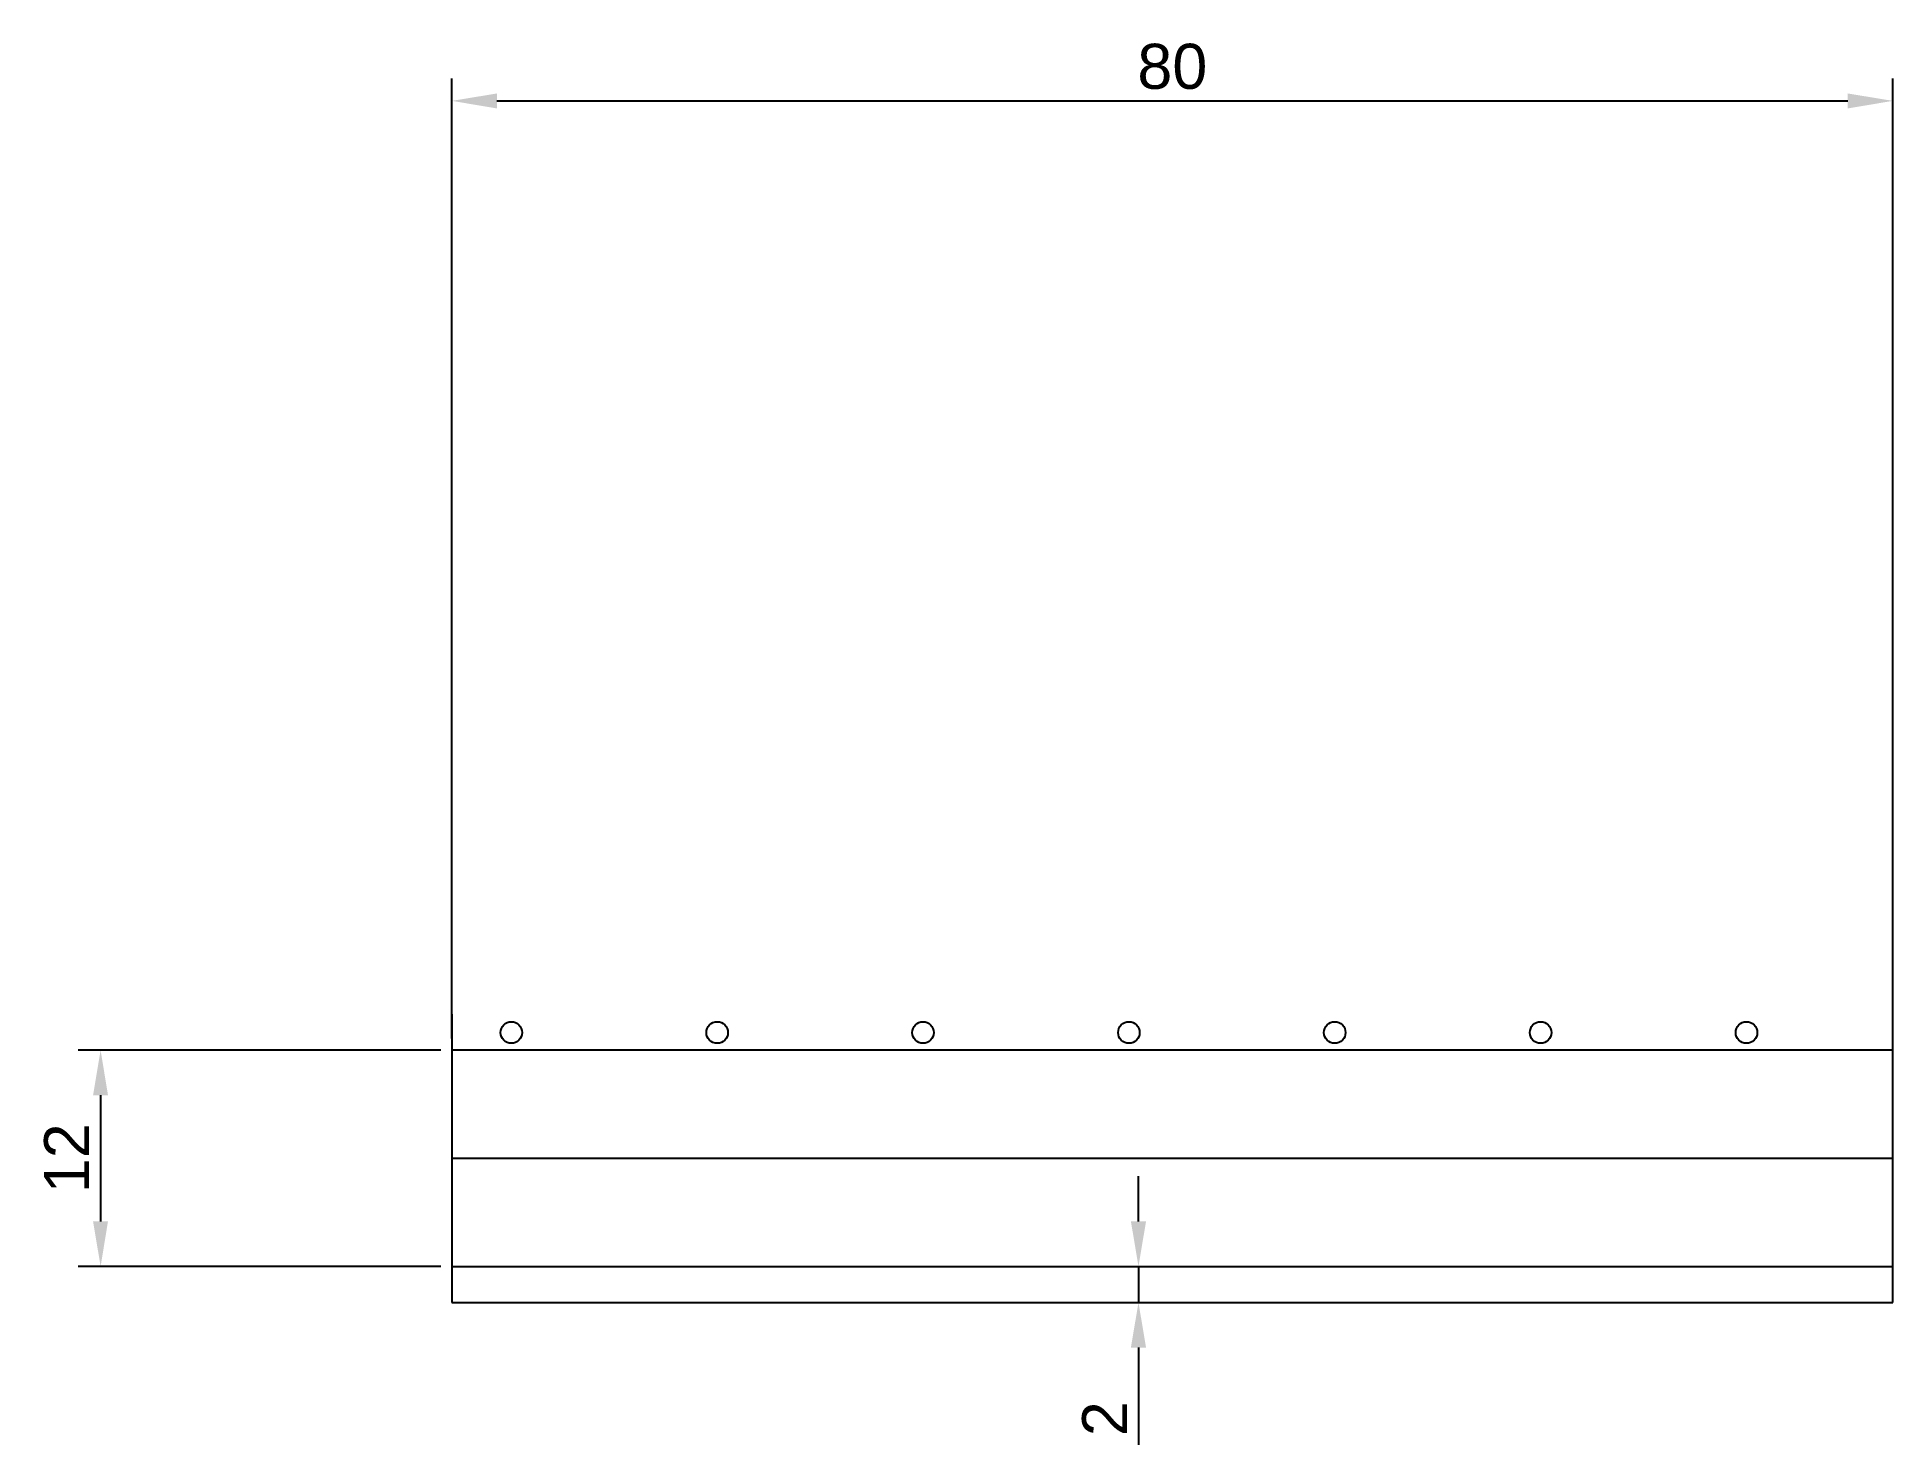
# Model space of a CAD drawing. Header units: feet. Extents: x 2908 to 3011, y 1582 to 1661.
import ezdxf

# ---------------------------------------------------------------- set-up
doc = ezdxf.new("R2010")
doc.units = ezdxf.units.FT
doc.styles.get("Standard").update_dxf_attribs({"font": 'arial.ttf'})
doc.dimstyles.new('ISO-25', dxfattribs={"dimtxt": 2.5, "dimasz": 2.5, "dimexe": 1.25, "dimexo": 0.625, "dimtad": 1, "dimtxsty": 'Standard', "dimcen": 2.5, "dimclrt": 1, "dimadec": 0, "dimazin": 0, "dimtfac": 1, "dimtmove": 0, "dimatfit": 3, "dimfxl": 1, "dimarcsym": 0})

# ---------------------------------------------------------------- blocks, each defined once
blk = doc.blocks.new('*D1')
at = {"color": 0, "lineweight": -2, "transparency": 16777216}
for p, q in [((2931.43, 1604.97), (2931.43, 1658.26)), ((3011.43, 1604.97), (3011.43, 1658.26)), ((2933.93, 1657.01), (3008.93, 1657.01))]:
    blk.add_line(p, q, dxfattribs=at)
at = {"color": 0, "transparency": 16777216}
for points in [[(2933.93, 1657.42), (2933.93, 1656.59), (2931.43, 1657.01)], [(3008.93, 1657.42), (3008.93, 1656.59), (3011.43, 1657.01)]]:
    blk.add_solid(points, dxfattribs=at)
at = {"layer": 'Defpoints', "color": 0, "transparency": 16777216}
for p in [(3011.43, 1657.01), (2931.43, 1604.34), (3011.43, 1604.34)]:
    blk.add_point(p, dxfattribs=at)
at = {"color": 1, "transparency": 16777216, "insert": (2971.43, 1658.91), "char_height": 2.5, "attachment_point": 5}
blk.add_mtext('80', dxfattribs=at)
blk = doc.blocks.new('*D2')
at = {"color": 0, "lineweight": -2, "transparency": 16777216}
for p, q in [((2930.81, 1604.33), (2910.68, 1604.33)), ((2911.93, 1601.83), (2911.93, 1594.83)), ((2930.81, 1592.33), (2910.68, 1592.33))]:
    blk.add_line(p, q, dxfattribs=at)
at = {"color": 0, "transparency": 16777216}
for points in [[(2911.51, 1601.83), (2912.34, 1601.83), (2911.93, 1604.33)], [(2911.51, 1594.83), (2912.34, 1594.83), (2911.93, 1592.33)]]:
    blk.add_solid(points, dxfattribs=at)
at = {"layer": 'Defpoints', "color": 0, "transparency": 16777216}
for p in [(2931.43, 1604.33), (2911.93, 1592.33), (2931.43, 1592.33)]:
    blk.add_point(p, dxfattribs=at)
at = {"color": 1, "transparency": 16777216, "insert": (2910.04, 1598.33), "char_height": 2.5, "attachment_point": 5, "rotation": 90}
blk.add_mtext('12', dxfattribs=at)
blk = doc.blocks.new('*D3')
at = {"color": 0, "lineweight": -2, "transparency": 16777216}
for p, q in [((2969.55, 1594.83), (2969.55, 1597.33)), ((2969.55, 1592.33), (2969.55, 1590.33)), ((2970.17, 1592.33), (2970.8, 1592.33)), ((2970.17, 1590.33), (2970.8, 1590.33)), ((2969.55, 1587.83), (2969.55, 1582.43))]:
    blk.add_line(p, q, dxfattribs=at)
at = {"color": 0, "transparency": 16777216}
for points in [[(2969.13, 1594.83), (2969.97, 1594.83), (2969.55, 1592.33)], [(2969.13, 1587.83), (2969.97, 1587.83), (2969.55, 1590.33)]]:
    blk.add_solid(points, dxfattribs=at)
at = {"layer": 'Defpoints', "color": 0, "transparency": 16777216}
for p in [(2969.55, 1592.33, 2), (2969.55, 1590.33), (2969.55, 1590.33)]:
    blk.add_point(p, dxfattribs=at)
at = {"color": 1, "transparency": 16777216, "insert": (2967.67, 1583.88), "char_height": 2.5, "attachment_point": 5, "rotation": 90}
blk.add_mtext('2', dxfattribs=at)

msp = doc.modelspace()

# ---------------------------------------------------------------- linework, layer by layer
at = {"color": 40, "true_color": 0xf8d731}
for p, q in [((2931.433, 1606.333), (2931.433, 1590.333)), ((3011.433, 1590.333), (3011.433, 1606.333)), ((3011.433, 1604.333), (2931.433, 1604.333)), ((3011.433, 1604.333), (2931.433, 1604.333)), ((2931.433, 1604.333), (2931.433, 1595.45)), ((2931.433, 1598.333), (3011.433, 1598.333)), ((2931.433, 1592.333), (3011.433, 1592.333)), ((2931.433, 1592.333), (2971.433, 1592.333)), ((2931.433, 1590.333), (3011.433, 1590.333))]:
    msp.add_line(p, q, dxfattribs=at)
for centre in [(2934.732, 1605.308), (2946.161, 1605.308), (2957.59, 1605.308), (2969.018, 1605.308), (2980.447, 1605.308), (2991.875, 1605.308), (3003.304, 1605.308)]:
    msp.add_circle(centre, 0.598, dxfattribs=at)

# ---------------------------------------------------------------- dimensions: what is measured, and where the dimension line sits
dim = msp.add_aligned_dim(p1=(2931.433, 1604.342), p2=(3011.433, 1604.342), distance=52.663, dimstyle='ISO-25', dxfattribs=at)
dim.commit()
dim.dimension.update_dxf_attribs({"geometry": '*D1', "text_midpoint": (2971.433, 1658.907)})
for base, p1, p2, angle, picture, middle in [((2911.925, 1592.333), (2931.433, 1604.333), (2931.433, 1592.333), 90, '*D2', (2910.045, 1598.333)), ((2969.55, 1590.333), (2969.55, 1592.333, 2), (2969.55, 1590.333), 270, '*D3', (2967.67, 1583.88))]:
    dim = msp.add_linear_dim(base=base, p1=p1, p2=p2, angle=angle, dimstyle='ISO-25', dxfattribs=at)
    dim.commit()
    dim.dimension.update_dxf_attribs({"geometry": picture, "text_midpoint": middle})

doc.saveas('drawing.dxf')
